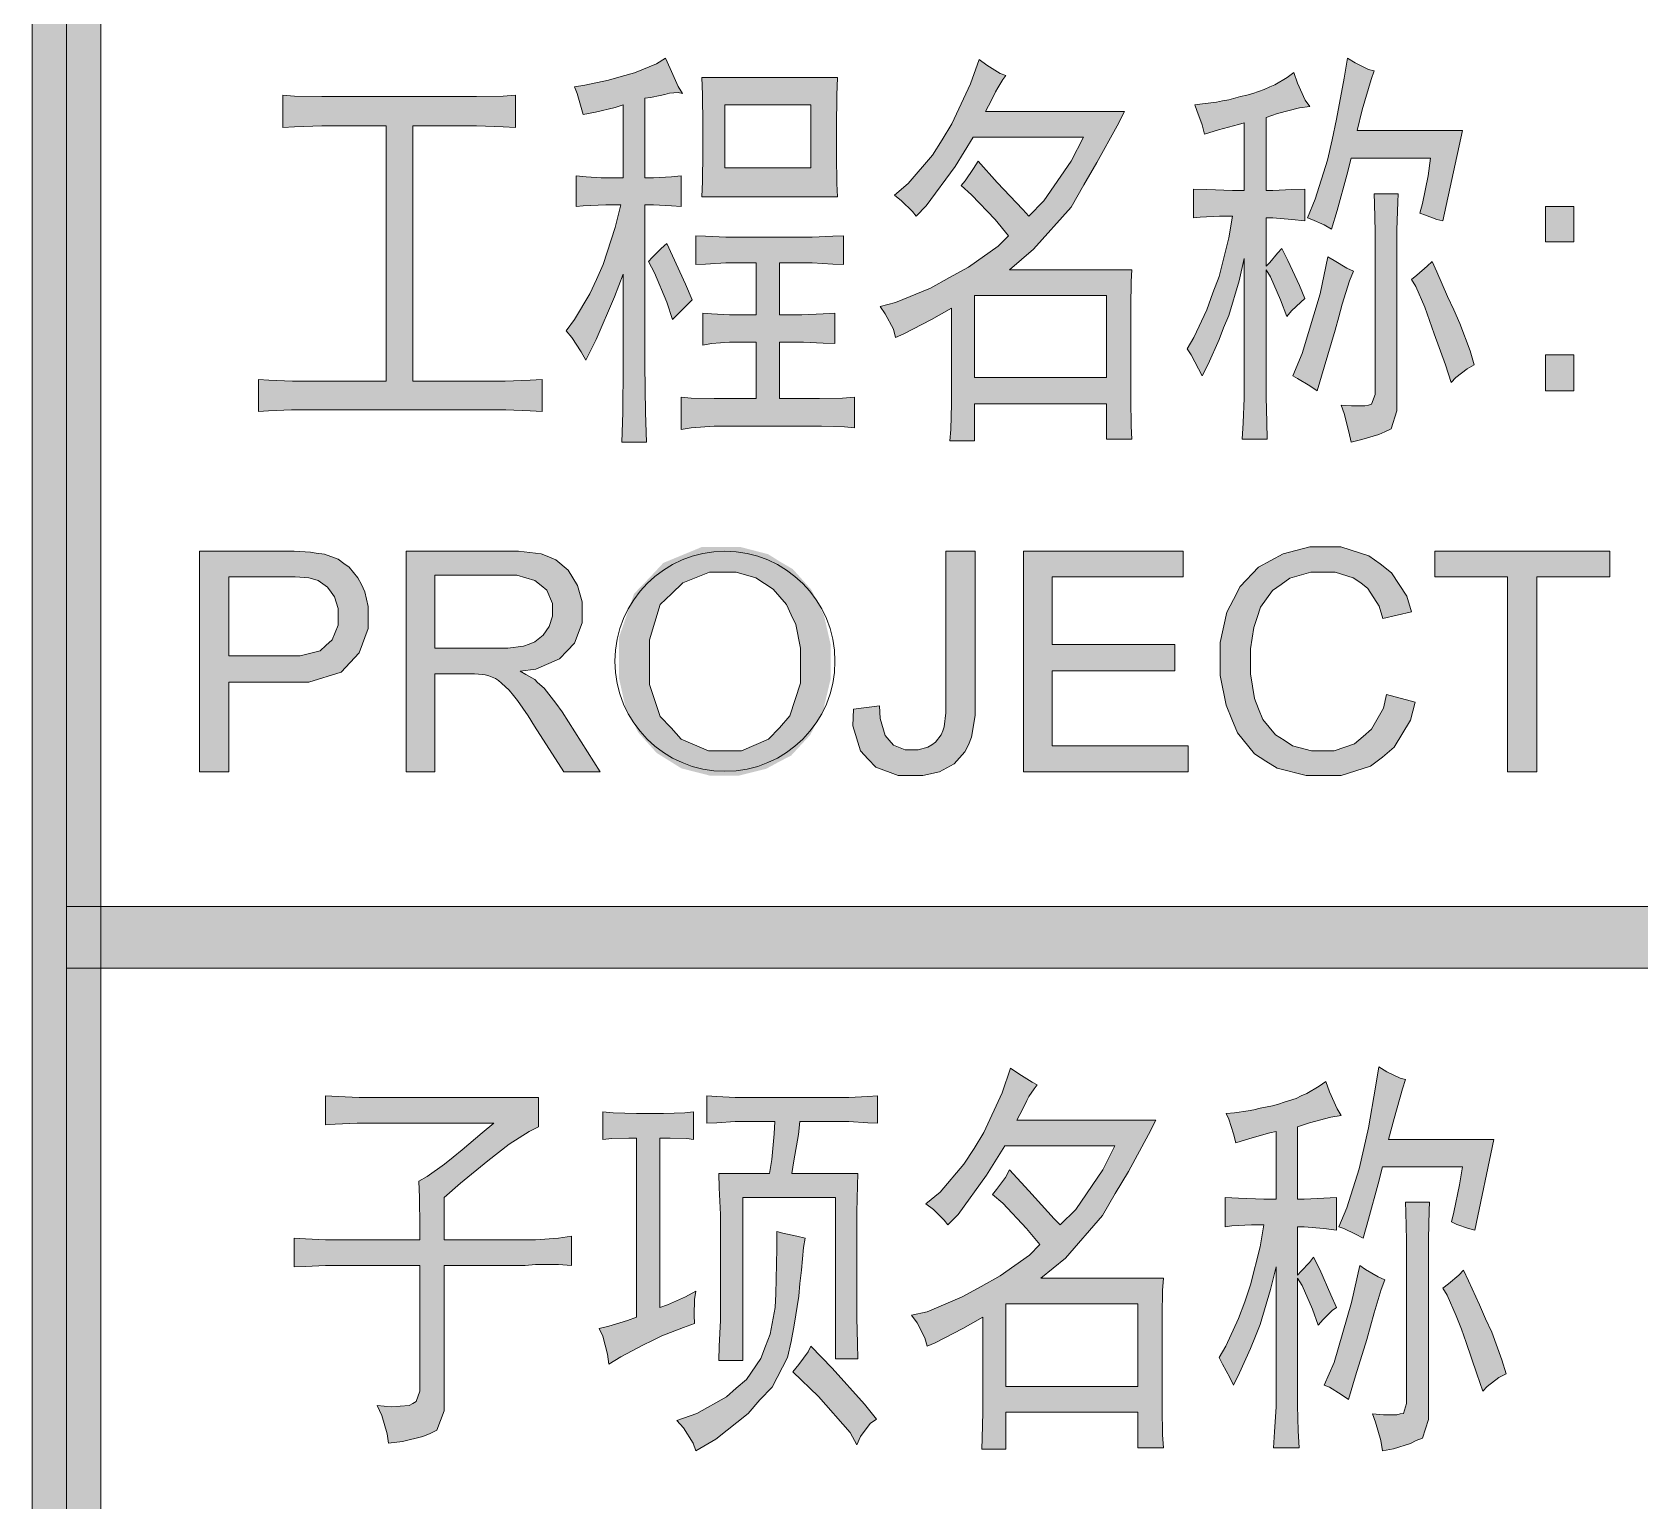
# Model space of a CAD drawing. Header units: millimetres. Extents: x 0 to 414, y 0 to 292.
# Drawn here: x 354.72 to 365.76, y 48.58 to 58.67 of the extents above; entities that cross this region are included whole.
import ezdxf

# ---------------------------------------------------------------- set-up
doc = ezdxf.new("R2010")
doc.units = ezdxf.units.MM

msp = doc.modelspace()

# ---------------------------------------------------------------- hatches: boundary and pattern name
h = msp.add_hatch(color=0)
h.dxf.hatch_style = 2
h.paths.add_polyline_path([(355.194306, 9.846028), (354.721583, 9.846028), (354.721583, 282.620861), (355.194306, 282.620861)])
h = msp.add_hatch(color=0)
h.dxf.hatch_style = 2
h.paths.add_polyline_path([(358.446917, 58.293), (358.517472, 58.303583), (358.67975, 58.338861), (358.767944, 58.363556), (358.859667, 58.38825), (359.011361, 58.45175), (359.071333, 58.490556), (359.103083, 58.42), (359.159528, 58.296528), (359.18775, 58.247139), (359.159528, 58.254194), (359.099556, 58.250667), (359.067806, 58.240083), (359.036056, 58.233028), (358.969028, 58.218917), (358.930222, 58.215389), (358.930222, 57.668583), (358.990194, 57.668583), (359.113667, 57.675639), (359.180694, 57.682694), (359.180694, 57.471028), (359.113667, 57.474556), (358.990194, 57.481611), (358.930222, 57.481611), (358.930222, 56.504417), (358.930222, 56.384472), (358.93375, 56.056389), (358.940806, 55.851778), (358.771472, 55.851778), (358.778528, 56.056389), (358.782056, 56.377417), (358.782056, 56.493833), (358.782056, 57.005361), (358.722083, 56.850139), (358.595083, 56.557333), (358.524528, 56.416222), (358.492778, 56.472667), (358.429278, 56.571444), (358.390472, 56.617306), (358.446917, 56.694917), (358.55275, 56.871306), (358.598611, 56.970083), (358.644472, 57.072389), (358.725611, 57.326389), (358.764417, 57.481611), (358.662111, 57.481611), (358.506889, 57.474556), (358.4575, 57.471028), (358.4575, 57.682694), (358.528056, 57.675639), (358.630361, 57.668583), (358.665639, 57.668583), (358.782056, 57.668583), (358.782056, 58.169528), (358.725611, 58.151889), (358.591556, 58.120139), (358.506889, 58.1025), (358.492778, 58.151889), (358.464556, 58.247139)])
h = msp.add_hatch(color=0)
h.paths.add_polyline_path([(361.41025, 58.370611), (361.389083, 58.342389), (361.353806, 58.285944), (361.339694, 58.257722), (361.325583, 58.2295), (361.290306, 58.162472), (361.269139, 58.123667), (362.225167, 58.123667), (362.175778, 58.024889), (362.034667, 57.774417), (361.946472, 57.619194), (361.858278, 57.4675), (361.60075, 57.178222), (361.434944, 57.037111), (362.274556, 57.037111), (362.271028, 56.955972), (362.2675, 56.783111), (362.2675, 56.694917), (362.2675, 56.239833), (362.2675, 56.144583), (362.271028, 55.961139), (362.274556, 55.872944), (362.101694, 55.872944), (362.101694, 56.116361), (361.195056, 56.116361), (361.195056, 55.862361), (361.025722, 55.862361), (361.032778, 55.939972), (361.036306, 56.116361), (361.036306, 56.218667), (361.036306, 56.772528), (360.898722, 56.694917), (360.708222, 56.596139), (360.651778, 56.571444), (360.637667, 56.627889), (360.581222, 56.733722), (360.545944, 56.783111), (360.651778, 56.811333), (360.891667, 56.910111), (361.022194, 56.984194), (361.152722, 57.05475), (361.357333, 57.199389), (361.427889, 57.269944), (361.336167, 57.382833), (361.173889, 57.552167), (361.103333, 57.615667), (361.131556, 57.647417), (361.188, 57.732083), (361.21975, 57.781472), (361.350278, 57.636833), (361.526667, 57.449861), (361.569, 57.404), (361.671306, 57.509833), (361.858278, 57.781472), (361.942944, 57.947278), (361.184472, 57.947278), (361.061, 57.746194), (360.863444, 57.474556), (360.792889, 57.404), (360.768194, 57.43575), (360.694111, 57.509833), (360.644722, 57.548639), (360.739972, 57.629778), (360.905778, 57.823806), (360.972806, 57.929639), (361.039833, 58.039), (361.166833, 58.314167), (361.226806, 58.479972), (361.279722, 58.441167), (361.371444, 58.384722)])
h.paths.add_polyline_path([(362.101694, 56.296278), (362.101694, 56.860722), (361.195056, 56.860722), (361.195056, 56.296278)])
h = msp.add_hatch(color=0)
h.dxf.hatch_style = 2
h.paths.add_polyline_path([(363.939667, 58.402361), (363.9185, 58.342389), (363.858528, 58.13425), (363.82325, 57.993139), (364.546444, 57.993139), (364.412389, 57.37225), (364.370056, 57.382833), (364.292444, 57.411056), (364.253639, 57.425167), (364.271278, 57.492194), (364.310083, 57.682694), (364.327722, 57.802639), (363.780917, 57.802639), (363.752694, 57.686222), (363.685667, 57.442806), (363.646861, 57.315806), (363.597472, 57.344028), (363.512806, 57.382833), (363.481056, 57.393417), (363.533972, 57.520417), (363.618639, 57.788528), (363.650389, 57.929639), (363.682139, 58.07075), (363.735056, 58.352972), (363.756222, 58.490556), (363.809139, 58.458806), (363.900861, 58.412944)])
h = msp.add_hatch(color=0)
h.paths.add_polyline_path([(360.253139, 58.3565), (360.249611, 58.236556), (360.246083, 58.014306), (360.246083, 57.915528), (360.246083, 57.820278), (360.249611, 57.629778), (360.253139, 57.538056), (359.321806, 57.538056), (359.325333, 57.643889), (359.328861, 57.841444), (359.328861, 57.936694), (359.328861, 58.031944), (359.325333, 58.240083), (359.321806, 58.3565)])
h.paths.add_polyline_path([(360.069694, 57.735611), (360.069694, 58.169528), (359.480556, 58.169528), (359.480556, 57.735611)])
h = msp.add_hatch(color=0)
h.dxf.hatch_style = 2
h.paths.add_polyline_path([(362.655556, 56.493833), (362.701417, 56.571444), (362.789611, 56.761944), (362.831944, 56.878361), (362.874278, 56.99125), (362.941306, 57.255833), (362.966, 57.404), (362.877806, 57.404), (362.74375, 57.396944), (362.697889, 57.393417), (362.697889, 57.590972), (362.789611, 57.587444), (362.966, 57.580389), (363.047139, 57.580389), (363.047139, 58.046056), (363.008333, 58.035472), (362.87075, 57.996667), (362.7755, 57.968444), (362.757861, 58.031944), (362.722583, 58.130722), (362.708472, 58.169528), (362.761389, 58.176583), (362.856639, 58.187167), (362.898972, 58.19775), (362.941306, 58.204806), (363.022444, 58.225972), (363.064778, 58.236556), (363.107111, 58.247139), (363.184722, 58.275361), (363.223528, 58.293), (363.258806, 58.307111), (363.343472, 58.3565), (363.389333, 58.391778), (363.414028, 58.317694), (363.466944, 58.201278), (363.498694, 58.158944), (363.428139, 58.148361), (363.276444, 58.109556), (363.198833, 58.081333), (363.198833, 57.580389), (363.244694, 57.580389), (363.375222, 57.587444), (363.463417, 57.590972), (363.463417, 57.37225), (363.375222, 57.382833), (363.244694, 57.393417), (363.198833, 57.393417), (363.198833, 57.061806), (363.223528, 57.0865), (363.276444, 57.15), (363.304667, 57.18175), (363.347, 57.100611), (363.428139, 56.92775), (363.463417, 56.839556), (363.435194, 56.814861), (363.371694, 56.754889), (363.339944, 56.716083), (363.297611, 56.828972), (363.227056, 56.987722), (363.198833, 57.037111), (363.198833, 56.218667), (363.198833, 56.162222), (363.202361, 55.989361), (363.205889, 55.872944), (363.033028, 55.872944), (363.040083, 55.985833), (363.047139, 56.155167), (363.047139, 56.218667), (363.047139, 57.114722), (363.011861, 56.9595), (362.941306, 56.723139), (362.906028, 56.638472), (362.874278, 56.557333), (362.800194, 56.388), (362.757861, 56.306861), (362.733167, 56.35625), (362.683778, 56.4515)])
h = msp.add_hatch(color=0)
h.dxf.hatch_style = 2
h.paths.add_polyline_path([(357.674333, 58.225972), (357.773111, 58.225972), (357.956556, 58.2295), (358.041222, 58.236556), (358.041222, 58.014306), (357.956556, 58.017833), (357.773111, 58.024889), (357.674333, 58.024889), (357.335667, 58.024889), (357.335667, 56.271583), (357.875417, 56.271583), (357.970667, 56.271583), (358.143528, 56.278639), (358.224667, 56.282167), (358.224667, 56.063444), (358.143528, 56.066972), (357.974194, 56.074028), (357.882472, 56.074028), (356.594833, 56.074028), (356.503111, 56.074028), (356.344361, 56.066972), (356.277333, 56.063444), (356.277333, 56.282167), (356.347889, 56.278639), (356.510167, 56.271583), (356.601889, 56.271583), (357.152222, 56.271583), (357.152222, 58.024889), (356.817083, 58.024889), (356.71125, 58.024889), (356.524278, 58.017833), (356.443139, 58.014306), (356.443139, 58.236556), (356.524278, 58.2295), (356.71125, 58.225972), (356.817083, 58.225972)])
h = msp.add_hatch(color=0)
h.dxf.hatch_style = 2
h.paths.add_polyline_path([(364.105472, 57.559222), (364.101944, 57.502778), (364.094889, 57.30875), (364.094889, 57.171167), (364.094889, 56.172806), (364.094889, 56.066972), (364.056083, 55.9435), (364.01375, 55.922333), (363.971417, 55.904694), (363.855, 55.869417), (363.780917, 55.851778), (363.766806, 55.922333), (363.735056, 56.049333), (363.713889, 56.105778), (363.784444, 56.10225), (363.876167, 56.10225), (363.900861, 56.105778), (363.922028, 56.112833), (363.946722, 56.179861), (363.946722, 56.239833), (363.946722, 57.171167), (363.946722, 57.298167), (363.943194, 57.492194), (363.939667, 57.559222)])
h = msp.add_hatch(color=0)
h.dxf.hatch_style = 2
h.paths.add_polyline_path([(365.311972, 57.227611), (365.117944, 57.227611), (365.117944, 57.471028), (365.311972, 57.471028)])
h = msp.add_hatch(color=0)
h.dxf.hatch_style = 2
h.paths.add_polyline_path([(359.081917, 57.217028), (359.120722, 57.132361), (359.208917, 56.938333), (359.254778, 56.828972), (359.230083, 56.804278), (359.163056, 56.73725), (359.120722, 56.694917), (359.081917, 56.814861), (358.99725, 57.015944), (358.954917, 57.093556), (358.979611, 57.121778), (359.043111, 57.18175)])
h = msp.add_hatch(color=0)
h.dxf.hatch_style = 2
h.paths.add_polyline_path([(360.01325, 57.259361), (360.080278, 57.259361), (360.221389, 57.266417), (360.295472, 57.269944), (360.295472, 57.072389), (360.221389, 57.075917), (360.080278, 57.082972), (360.01325, 57.082972), (359.8545, 57.082972), (359.8545, 56.726667), (359.946222, 56.726667), (360.009722, 56.726667), (360.154361, 56.733722), (360.2355, 56.73725), (360.2355, 56.529111), (360.154361, 56.532639), (360.020306, 56.539694), (359.970917, 56.539694), (359.8545, 56.539694), (359.8545, 56.151639), (360.055583, 56.151639), (360.129667, 56.151639), (360.288417, 56.155167), (360.369556, 56.162222), (360.369556, 55.950556), (360.302528, 55.957611), (360.143778, 55.961139), (360.055583, 55.961139), (359.498194, 55.961139), (359.406472, 55.961139), (359.247722, 55.950556), (359.180694, 55.939972), (359.180694, 56.162222), (359.247722, 56.155167), (359.406472, 56.151639), (359.498194, 56.151639), (359.69575, 56.151639), (359.69575, 56.539694), (359.579333, 56.539694), (359.512306, 56.539694), (359.388833, 56.529111), (359.328861, 56.518528), (359.328861, 56.73725), (359.388833, 56.733722), (359.512306, 56.726667), (359.579333, 56.726667), (359.69575, 56.726667), (359.69575, 57.082972), (359.561694, 57.082972), (359.487611, 57.082972), (359.3465, 57.075917), (359.279472, 57.072389), (359.279472, 57.269944), (359.3465, 57.266417), (359.487611, 57.259361), (359.561694, 57.259361)])
h = msp.add_hatch(color=0)
h.dxf.hatch_style = 2
h.paths.add_polyline_path([(363.798556, 57.026528), (363.770333, 56.9595), (363.720944, 56.80075), (363.69625, 56.712556), (363.671556, 56.620833), (363.597472, 56.366833), (363.548083, 56.204556), (363.498694, 56.239833), (363.414028, 56.289222), (363.382278, 56.306861), (363.445778, 56.462083), (363.56925, 56.871306), (363.622167, 57.125306), (363.6645, 57.100611), (363.752694, 57.047694)])
h = msp.add_hatch(color=0)
h.dxf.hatch_style = 2
h.paths.add_polyline_path([(364.338306, 57.093556), (364.370056, 57.023), (364.444139, 56.853667), (364.486472, 56.761944), (364.528806, 56.666694), (364.599361, 56.479722), (364.627583, 56.384472), (364.578194, 56.35625), (364.500583, 56.296278), (364.468833, 56.261), (364.430028, 56.384472), (364.352417, 56.596139), (364.320667, 56.687861), (364.288917, 56.779583), (364.225417, 56.920694), (364.197194, 56.970083), (364.232472, 56.998306), (364.303028, 57.061806)])
h = msp.add_hatch(color=0)
h.dxf.hatch_style = 2
h.paths.add_polyline_path([(365.311972, 56.204556), (365.117944, 56.204556), (365.117944, 56.4515), (365.311972, 56.4515)])
h = msp.add_hatch(color=0)
h.paths.add_polyline_path([(358.753833, 54.32425), (358.753833, 54.51475), (358.856139, 54.811083), (358.958444, 54.916917), (359.057222, 55.02275), (359.321806, 55.132111), (359.480556, 55.132111), (359.586389, 55.132111), (359.776889, 55.082722), (359.861556, 55.029806), (359.946222, 54.980417), (360.073222, 54.839306), (360.119083, 54.751111), (360.161417, 54.659389), (360.207278, 54.458306), (360.207278, 54.341889), (360.207278, 54.229), (360.157889, 54.020861), (360.112028, 53.929139), (360.066167, 53.840944), (359.935639, 53.699833), (359.847444, 53.653972), (359.762778, 53.608111), (359.579333, 53.56225), (359.480556, 53.56225), (359.374722, 53.56225), (359.180694, 53.611639), (359.096028, 53.664556), (359.011361, 53.717472), (358.884361, 53.858583), (358.842028, 53.946778), (358.796167, 54.034972), (358.753833, 54.225472)])
h.paths.add_polyline_path([(358.961972, 54.32425), (358.961972, 54.186667), (359.036056, 53.967944), (359.110139, 53.890333), (359.180694, 53.812722), (359.367667, 53.731583), (359.480556, 53.731583), (359.593444, 53.731583), (359.780417, 53.812722), (359.8545, 53.890333), (359.925056, 53.971472), (359.999139, 54.19725), (359.999139, 54.345417), (359.999139, 54.437139), (359.967389, 54.599417), (359.935639, 54.666444), (359.903889, 54.737), (359.812167, 54.842833), (359.752194, 54.881639), (359.692222, 54.920444), (359.558167, 54.95925), (359.480556, 54.95925), (359.374722, 54.95925), (359.191278, 54.885167), (359.113667, 54.811083), (359.036056, 54.737), (358.961972, 54.493583)])
h = msp.add_hatch(color=0)
h.dxf.hatch_style = 2
h.paths.add_polyline_path([(364.024333, 54.119639), (364.221889, 54.066722), (364.190139, 53.94325), (364.07725, 53.756278), (363.996111, 53.68925), (363.914972, 53.62575), (363.713889, 53.56225), (363.593944, 53.56225), (363.474, 53.56225), (363.272917, 53.611639), (363.195306, 53.661028), (363.117694, 53.710417), (363.001278, 53.855056), (362.962472, 53.950306), (362.923667, 54.045556), (362.881333, 54.250167), (362.881333, 54.356), (362.881333, 54.475944), (362.927194, 54.684083), (362.973056, 54.772278), (363.018917, 54.860472), (363.145917, 54.994528), (363.230583, 55.040389), (363.31525, 55.08625), (363.498694, 55.132111), (363.597472, 55.132111), (363.710361, 55.132111), (363.904389, 55.072139), (363.982, 55.015694), (364.059611, 54.955722), (364.165444, 54.793444), (364.197194, 54.687611), (363.999639, 54.64175), (363.974944, 54.726417), (363.897333, 54.846361), (363.847944, 54.885167), (363.795028, 54.920444), (363.671556, 54.95925), (363.593944, 54.95925), (363.50575, 54.95925), (363.361111, 54.916917), (363.301139, 54.874583), (363.241167, 54.83225), (363.160028, 54.719361), (363.135333, 54.648806), (363.114167, 54.57825), (363.089472, 54.433611), (363.089472, 54.359528), (363.089472, 54.26075), (363.117694, 54.091417), (363.145917, 54.020861), (363.174139, 53.946778), (363.262333, 53.840944), (363.322306, 53.805667), (363.37875, 53.766861), (363.509278, 53.731583), (363.579833, 53.731583), (363.6645, 53.731583), (363.805611, 53.780972), (363.865583, 53.830361), (363.922028, 53.87975), (364.003167, 54.024389)])
h = msp.add_hatch(color=0)
h.paths.add_polyline_path([(355.871639, 53.586944), (355.871639, 55.103889), (356.443139, 55.103889), (356.52075, 55.103889), (356.633639, 55.096833), (356.672444, 55.089778), (356.728889, 55.082722), (356.824139, 55.047444), (356.862944, 55.019222), (356.898222, 54.994528), (356.958194, 54.920444), (356.982889, 54.874583), (357.007583, 54.825194), (357.02875, 54.722889), (357.02875, 54.666444), (357.02875, 54.571194), (356.968778, 54.405389), (356.905278, 54.338361), (356.845306, 54.271333), (356.623056, 54.204306), (356.460778, 54.204306), (356.072722, 54.204306), (356.072722, 53.586944)])
h.paths.add_polyline_path([(356.072722, 54.384222), (356.464306, 54.384222), (356.563083, 54.384222), (356.700667, 54.4195), (356.739472, 54.454778), (356.781806, 54.493583), (356.824139, 54.595889), (356.824139, 54.659389), (356.824139, 54.708778), (356.799444, 54.789917), (356.77475, 54.821667), (356.750056, 54.856944), (356.686556, 54.902806), (356.64775, 54.913389), (356.623056, 54.920444), (356.527806, 54.9275), (356.460778, 54.9275), (356.072722, 54.9275)])
h = msp.add_hatch(color=0)
h.paths.add_polyline_path([(357.289806, 53.586944), (357.289806, 55.103889), (357.960083, 55.103889), (358.062389, 55.103889), (358.217611, 55.08625), (358.270528, 55.065083), (358.319917, 55.043917), (358.404583, 54.973361), (358.436333, 54.920444), (358.468083, 54.867528), (358.499833, 54.754639), (358.499833, 54.691139), (358.499833, 54.61), (358.446917, 54.472417), (358.397528, 54.4195), (358.344611, 54.363056), (358.182333, 54.2925), (358.072972, 54.278389), (358.111778, 54.257222), (358.175278, 54.221944), (358.192917, 54.200778), (358.238778, 54.161972), (358.319917, 54.059667), (358.36225, 53.999694), (358.623306, 53.586944), (358.372833, 53.586944), (358.17175, 53.900917), (358.129417, 53.971472), (358.055333, 54.077306), (358.027111, 54.112583), (357.998889, 54.147861), (357.945972, 54.19725), (357.924806, 54.214889), (357.903639, 54.229), (357.857778, 54.246639), (357.833083, 54.253694), (357.815444, 54.257222), (357.759, 54.26075), (357.720194, 54.26075), (357.487361, 54.26075), (357.487361, 53.586944)])
h.paths.add_polyline_path([(357.487361, 54.437139), (357.921278, 54.437139), (357.988306, 54.437139), (358.097667, 54.45125), (358.136472, 54.465361), (358.175278, 54.479472), (358.231722, 54.525333), (358.252889, 54.557083), (358.274056, 54.585306), (358.295222, 54.655861), (358.295222, 54.691139), (358.295222, 54.744056), (358.256417, 54.835778), (358.217611, 54.867528), (358.175278, 54.902806), (358.051806, 54.938083), (357.970667, 54.938083), (357.487361, 54.938083)])
h = msp.add_hatch(color=0)
h.dxf.hatch_style = 2
h.paths.add_polyline_path([(360.3625, 54.017333), (360.542417, 54.042028), (360.545944, 53.953833), (360.581222, 53.837417), (360.609444, 53.805667), (360.637667, 53.770389), (360.718806, 53.738639), (360.768194, 53.738639), (360.807, 53.738639), (360.874028, 53.756278), (360.90225, 53.773917), (360.926944, 53.791556), (360.96575, 53.840944), (360.976333, 53.869167), (360.986917, 53.897389), (360.9975, 53.992639), (360.9975, 54.059667), (360.9975, 55.103889), (361.198583, 55.103889), (361.198583, 54.07025), (361.198583, 53.975), (361.173889, 53.826833), (361.152722, 53.773917), (361.128028, 53.724528), (361.053944, 53.643389), (361.004556, 53.615167), (360.955167, 53.586944), (360.83875, 53.56225), (360.771722, 53.56225), (360.669417, 53.56225), (360.517722, 53.618694), (360.464806, 53.675139), (360.411889, 53.731583), (360.358972, 53.904444)])
h = msp.add_hatch(color=0)
h.dxf.hatch_style = 2
h.paths.add_polyline_path([(361.530194, 53.586944), (361.530194, 55.103889), (362.627333, 55.103889), (362.627333, 54.9275), (361.72775, 54.9275), (361.72775, 54.461833), (362.570889, 54.461833), (362.570889, 54.281917), (361.72775, 54.281917), (361.72775, 53.766861), (362.662611, 53.766861), (362.662611, 53.586944)])
h = msp.add_hatch(color=0)
h.dxf.hatch_style = 2
h.paths.add_polyline_path([(364.856889, 53.586944), (364.856889, 54.9275), (364.355944, 54.9275), (364.355944, 55.103889), (365.558917, 55.103889), (365.558917, 54.9275), (365.057972, 54.9275), (365.057972, 53.586944)])
h = msp.add_hatch(color=0)
h.dxf.hatch_style = 2
h.paths.add_polyline_path([(354.957944, 52.239333), (354.957944, 52.662667), (404.237472, 52.662667), (404.237472, 52.239333)])
h = msp.add_hatch(color=0)
h.paths.add_polyline_path([(361.625444, 51.438528), (361.604278, 51.410306), (361.569, 51.357389), (361.554889, 51.329167), (361.540778, 51.300944), (361.5055, 51.233917), (361.484333, 51.195111), (362.440361, 51.195111), (362.390972, 51.096333), (362.253389, 50.842333), (362.161667, 50.690639), (362.073472, 50.538944), (361.819472, 50.246139), (361.650139, 50.108556), (362.493278, 50.108556), (362.486222, 50.023889), (362.482694, 49.854556), (362.482694, 49.762833), (362.482694, 49.311278), (362.482694, 49.216028), (362.486222, 49.032583), (362.493278, 48.944389), (362.316889, 48.944389), (362.316889, 49.187806), (361.41025, 49.187806), (361.41025, 48.933806), (361.244444, 48.933806), (361.247972, 49.011417), (361.2515, 49.187806), (361.2515, 49.286583), (361.2515, 49.840444), (361.113917, 49.762833), (360.923417, 49.664056), (360.8705, 49.642889), (360.852861, 49.699333), (360.799944, 49.801639), (360.761139, 49.854556), (360.8705, 49.87925), (361.110389, 49.981556), (361.240917, 50.052111), (361.371444, 50.126194), (361.572528, 50.267306), (361.643083, 50.341389), (361.551361, 50.45075), (361.389083, 50.623611), (361.318528, 50.683583), (361.34675, 50.718861), (361.406722, 50.8), (361.434944, 50.852917), (361.569, 50.708278), (361.741861, 50.517778), (361.784194, 50.475444), (361.890028, 50.581278), (362.077, 50.852917), (362.158139, 51.018722), (361.403194, 51.018722), (361.276194, 50.817639), (361.082167, 50.546), (361.011611, 50.475444), (360.986917, 50.507194), (360.912833, 50.581278), (360.859917, 50.620083), (360.958694, 50.701222), (361.120972, 50.891722), (361.191528, 51.001083), (361.258556, 51.110444), (361.385556, 51.382083), (361.442, 51.551417), (361.498444, 51.512611), (361.590167, 51.456167)])
h.paths.add_polyline_path([(362.316889, 49.364194), (362.316889, 49.932167), (361.41025, 49.932167), (361.41025, 49.364194)])
h = msp.add_hatch(color=0)
h.dxf.hatch_style = 2
h.paths.add_polyline_path([(364.154861, 51.473806), (364.133694, 51.410306), (364.07725, 51.205694), (364.038444, 51.061056), (364.761639, 51.061056), (364.631111, 50.440167), (364.588778, 50.45075), (364.507639, 50.478972), (364.472361, 50.496611), (364.486472, 50.563639), (364.525278, 50.750611), (364.546444, 50.874083), (363.996111, 50.874083), (363.967889, 50.757667), (363.900861, 50.51425), (363.865583, 50.383722), (363.812667, 50.411944), (363.731528, 50.45075), (363.69625, 50.461333), (363.752694, 50.591861), (363.837361, 50.859972), (363.869111, 51.001083), (363.900861, 51.142194), (363.95025, 51.420889), (363.971417, 51.562), (364.027861, 51.526722), (364.119583, 51.484389)])
h = msp.add_hatch(color=0)
h.dxf.hatch_style = 2
h.paths.add_polyline_path([(357.09225, 49.233667), (357.1875, 49.226611), (357.310972, 49.233667), (357.335667, 49.247778), (357.360361, 49.261889), (357.385056, 49.332444), (357.385056, 49.388889), (357.385056, 50.19675), (356.792389, 50.19675), (356.735944, 50.19675), (356.598361, 50.189694), (356.52075, 50.186167), (356.52075, 50.383722), (356.598361, 50.380194), (356.735944, 50.373139), (356.792389, 50.373139), (357.385056, 50.373139), (357.385056, 50.461333), (357.381528, 50.662417), (357.378, 50.775306), (357.434444, 50.807056), (357.554389, 50.891722), (357.614361, 50.941111), (357.674333, 50.9905), (357.811917, 51.106917), (357.893056, 51.173944), (357.042861, 51.173944), (356.954667, 51.173944), (356.802972, 51.166889), (356.735944, 51.163361), (356.735944, 51.360917), (356.824139, 51.357389), (356.968778, 51.350333), (357.02875, 51.350333), (358.199972, 51.350333), (358.199972, 51.14925), (358.136472, 51.1175), (357.998889, 51.029306), (357.924806, 50.972861), (357.850722, 50.916417), (357.66375, 50.761194), (357.550861, 50.662417), (357.550861, 50.373139), (358.10825, 50.373139), (358.178806, 50.373139), (358.337556, 50.383722), (358.42575, 50.397833), (358.42575, 50.19675), (358.337556, 50.203806), (358.178806, 50.203806), (358.10825, 50.19675), (357.550861, 50.19675), (357.550861, 49.311278), (357.550861, 49.198389), (357.501472, 49.064333), (357.455611, 49.043167), (357.406222, 49.022), (357.265111, 48.986722), (357.169861, 48.976139), (357.159278, 49.039639), (357.124, 49.166639)])
h = msp.add_hatch(color=0)
h.dxf.hatch_style = 2
h.paths.add_polyline_path([(360.263722, 51.350333), (360.33075, 51.350333), (360.461278, 51.357389), (360.528306, 51.360917), (360.528306, 51.173944), (360.461278, 51.177472), (360.33075, 51.184528), (360.263722, 51.184528), (359.995611, 51.184528), (359.985028, 51.096333), (359.953278, 50.916417), (359.939167, 50.828222), (360.39425, 50.828222), (360.390722, 50.747083), (360.387194, 50.563639), (360.387194, 50.461333), (360.387194, 49.907472), (360.387194, 49.836917), (360.390722, 49.660528), (360.39425, 49.554694), (360.239028, 49.554694), (360.239028, 50.662417), (359.604028, 50.662417), (359.604028, 49.544111), (359.438222, 49.544111), (359.44175, 49.642889), (359.448806, 49.819278), (359.448806, 49.896889), (359.448806, 50.461333), (359.448806, 50.546), (359.44175, 50.729444), (359.438222, 50.828222), (359.787472, 50.828222), (359.801583, 50.923472), (359.819222, 51.099861), (359.82275, 51.184528), (359.614611, 51.184528), (359.551111, 51.184528), (359.424111, 51.177472), (359.357083, 51.173944), (359.357083, 51.360917), (359.424111, 51.357389), (359.551111, 51.350333), (359.614611, 51.350333)])
h = msp.add_hatch(color=0)
h.dxf.hatch_style = 2
h.paths.add_polyline_path([(362.874278, 49.565278), (362.920139, 49.642889), (363.008333, 49.833389), (363.050667, 49.946278), (363.089472, 50.062694), (363.1565, 50.32375), (363.181194, 50.475444), (363.096528, 50.475444), (362.962472, 50.468389), (362.916611, 50.461333), (362.916611, 50.662417), (363.008333, 50.658889), (363.181194, 50.651833), (363.265861, 50.651833), (363.265861, 51.1175), (363.223528, 51.106917), (363.085944, 51.068111), (362.990694, 51.039889), (362.973056, 51.099861), (362.941306, 51.202167), (362.923667, 51.240972), (362.980111, 51.2445), (363.075361, 51.258611), (363.114167, 51.265667), (363.1565, 51.27625), (363.241167, 51.293889), (363.2835, 51.304472), (363.322306, 51.318583), (363.403444, 51.343278), (363.438722, 51.360917), (363.477528, 51.378556), (363.562194, 51.427944), (363.608056, 51.459694), (363.63275, 51.389139), (363.685667, 51.272722), (363.713889, 51.226861), (363.643333, 51.216278), (363.495167, 51.177472), (363.414028, 51.14925), (363.414028, 50.651833), (363.459889, 50.651833), (363.593944, 50.658889), (363.682139, 50.662417), (363.682139, 50.440167), (363.593944, 50.45075), (363.459889, 50.461333), (363.414028, 50.461333), (363.414028, 50.129722), (363.438722, 50.157944), (363.495167, 50.217917), (363.523389, 50.253194), (363.565722, 50.168528), (363.643333, 49.995667), (363.682139, 49.907472), (363.650389, 49.886306), (363.590417, 49.826333), (363.555139, 49.787528), (363.516333, 49.896889), (363.445778, 50.059167), (363.414028, 50.108556), (363.414028, 49.286583), (363.414028, 49.233667), (363.417556, 49.060806), (363.424611, 48.944389), (363.248222, 48.944389), (363.255278, 49.05375), (363.265861, 49.226611), (363.265861, 49.286583), (363.265861, 50.186167), (363.227056, 50.030944), (363.1565, 49.791056), (363.12475, 49.709917), (363.089472, 49.62525), (363.015389, 49.459444), (362.973056, 49.374778), (362.948361, 49.427694), (362.898972, 49.519417)])
h = msp.add_hatch(color=0)
h.dxf.hatch_style = 2
h.paths.add_polyline_path([(359.272417, 49.798111), (359.194806, 49.769889), (359.046639, 49.713444), (358.983139, 49.681694), (358.916111, 49.649944), (358.764417, 49.568806), (358.683278, 49.519417), (358.672694, 49.586444), (358.640944, 49.709917), (358.61625, 49.762833), (358.683278, 49.780472), (358.810278, 49.819278), (358.873778, 49.840444), (358.873778, 51.071639), (358.820861, 51.071639), (358.704444, 51.068111), (358.640944, 51.061056), (358.640944, 51.251556), (358.7115, 51.2445), (358.873778, 51.240972), (358.9655, 51.240972), (359.057222, 51.240972), (359.205389, 51.2445), (359.265361, 51.251556), (359.265361, 51.061056), (359.2195, 51.068111), (359.103083, 51.071639), (359.032528, 51.071639), (359.032528, 49.907472), (359.085444, 49.925111), (359.208917, 49.981556), (359.279472, 50.020361), (359.272417, 49.963917), (359.268889, 49.854556)])
h = msp.add_hatch(color=0)
h.dxf.hatch_style = 2
h.paths.add_polyline_path([(364.320667, 50.630667), (364.317139, 50.574222), (364.313611, 50.380194), (364.313611, 50.242611), (364.313611, 49.24425), (364.313611, 49.138417), (364.271278, 49.011417), (364.228944, 48.993778), (364.190139, 48.972611), (364.073722, 48.937333), (363.996111, 48.923222), (363.985528, 48.993778), (363.95025, 49.120778), (363.929083, 49.177222), (364.003167, 49.170167), (364.094889, 49.170167), (364.119583, 49.177222), (364.14075, 49.18075), (364.161917, 49.247778), (364.161917, 49.311278), (364.161917, 50.242611), (364.161917, 50.369611), (364.158389, 50.563639), (364.154861, 50.630667)])
h = msp.add_hatch(color=0)
h.dxf.hatch_style = 2
h.paths.add_polyline_path([(360.030889, 50.383722), (360.020306, 50.320222), (360.006194, 50.165), (359.995611, 50.073278), (359.988556, 49.985083), (359.956806, 49.787528), (359.935639, 49.674639), (359.910944, 49.565278), (359.805111, 49.360667), (359.720444, 49.272472), (359.639306, 49.18075), (359.417056, 49.004361), (359.279472, 48.923222), (359.261833, 48.976139), (359.194806, 49.081972), (359.148944, 49.131361), (359.286528, 49.18075), (359.491139, 49.293639), (359.558167, 49.353611), (359.628722, 49.413583), (359.7275, 49.558222), (359.75925, 49.642889), (359.791, 49.724028), (359.826278, 49.907472), (359.829806, 50.002722), (359.833333, 50.1015), (359.836861, 50.313167), (359.836861, 50.429583), (359.879194, 50.419), (359.974444, 50.397833)])
h = msp.add_hatch(color=0)
h.dxf.hatch_style = 2
h.paths.add_polyline_path([(364.01375, 50.097972), (363.989056, 50.030944), (363.939667, 49.872194), (363.914972, 49.780472), (363.890278, 49.68875), (363.812667, 49.438278), (363.763278, 49.276), (363.713889, 49.311278), (363.63275, 49.360667), (363.597472, 49.374778), (363.6645, 49.53), (363.784444, 49.94275), (363.840889, 50.19675), (363.879694, 50.168528), (363.967889, 50.119139)])
h = msp.add_hatch(color=0)
h.dxf.hatch_style = 2
h.paths.add_polyline_path([(364.5535, 50.165), (364.588778, 50.090917), (364.662861, 49.925111), (364.705194, 49.829861), (364.747528, 49.738139), (364.818083, 49.547639), (364.846306, 49.452389), (364.796917, 49.427694), (364.715778, 49.364194), (364.687556, 49.332444), (364.645222, 49.452389), (364.571139, 49.667583), (364.539389, 49.759306), (364.504111, 49.851028), (364.440611, 49.992139), (364.412389, 50.041528), (364.451194, 50.06975), (364.52175, 50.129722)])
h = msp.add_hatch(color=0)
h.dxf.hatch_style = 2
h.paths.add_polyline_path([(360.069694, 49.642889), (360.217861, 49.491194), (360.440111, 49.24425), (360.52125, 49.141944), (360.478917, 49.110194), (360.411889, 49.022), (360.387194, 48.965556), (360.341333, 49.050222), (360.122611, 49.297167), (359.946222, 49.4665), (359.988556, 49.515889), (360.052056, 49.604083)])

# ---------------------------------------------------------------- linework, layer by layer
at = {"color": 0, "lineweight": 0}
for points in [[(355.194306, 9.846028), (354.721583, 9.846028), (354.721583, 282.620861), (355.194306, 282.620861)], [(358.446917, 58.293), (358.517472, 58.303583), (358.67975, 58.338861), (358.767944, 58.363556), (358.859667, 58.38825), (359.011361, 58.45175), (359.071333, 58.490556), (359.103083, 58.42), (359.159528, 58.296528), (359.18775, 58.247139), (359.159528, 58.254194), (359.099556, 58.250667), (359.067806, 58.240083), (359.036056, 58.233028), (358.969028, 58.218917), (358.930222, 58.215389), (358.930222, 57.668583), (358.990194, 57.668583), (359.113667, 57.675639), (359.180694, 57.682694), (359.180694, 57.471028), (359.113667, 57.474556), (358.990194, 57.481611), (358.930222, 57.481611), (358.930222, 56.504417), (358.930222, 56.384472), (358.93375, 56.056389), (358.940806, 55.851778), (358.771472, 55.851778), (358.778528, 56.056389), (358.782056, 56.377417), (358.782056, 56.493833), (358.782056, 57.005361), (358.722083, 56.850139), (358.595083, 56.557333), (358.524528, 56.416222), (358.492778, 56.472667), (358.429278, 56.571444), (358.390472, 56.617306), (358.446917, 56.694917), (358.55275, 56.871306), (358.598611, 56.970083), (358.644472, 57.072389), (358.725611, 57.326389), (358.764417, 57.481611), (358.662111, 57.481611), (358.506889, 57.474556), (358.4575, 57.471028), (358.4575, 57.682694), (358.528056, 57.675639), (358.630361, 57.668583), (358.665639, 57.668583), (358.782056, 57.668583), (358.782056, 58.169528), (358.725611, 58.151889), (358.591556, 58.120139), (358.506889, 58.1025), (358.492778, 58.151889), (358.464556, 58.247139)], [(361.41025, 58.370611), (361.389083, 58.342389), (361.353806, 58.285944), (361.339694, 58.257722), (361.325583, 58.2295), (361.290306, 58.162472), (361.269139, 58.123667), (362.225167, 58.123667), (362.175778, 58.024889), (362.034667, 57.774417), (361.946472, 57.619194), (361.858278, 57.4675), (361.60075, 57.178222), (361.434944, 57.037111), (362.274556, 57.037111), (362.271028, 56.955972), (362.2675, 56.783111), (362.2675, 56.694917), (362.2675, 56.239833), (362.2675, 56.144583), (362.271028, 55.961139), (362.274556, 55.872944), (362.101694, 55.872944), (362.101694, 56.116361), (361.195056, 56.116361), (361.195056, 55.862361), (361.025722, 55.862361), (361.032778, 55.939972), (361.036306, 56.116361), (361.036306, 56.218667), (361.036306, 56.772528), (360.898722, 56.694917), (360.708222, 56.596139), (360.651778, 56.571444), (360.637667, 56.627889), (360.581222, 56.733722), (360.545944, 56.783111), (360.651778, 56.811333), (360.891667, 56.910111), (361.022194, 56.984194), (361.152722, 57.05475), (361.357333, 57.199389), (361.427889, 57.269944), (361.336167, 57.382833), (361.173889, 57.552167), (361.103333, 57.615667), (361.131556, 57.647417), (361.188, 57.732083), (361.21975, 57.781472), (361.350278, 57.636833), (361.526667, 57.449861), (361.569, 57.404), (361.671306, 57.509833), (361.858278, 57.781472), (361.942944, 57.947278), (361.184472, 57.947278), (361.061, 57.746194), (360.863444, 57.474556), (360.792889, 57.404), (360.768194, 57.43575), (360.694111, 57.509833), (360.644722, 57.548639), (360.739972, 57.629778), (360.905778, 57.823806), (360.972806, 57.929639), (361.039833, 58.039), (361.166833, 58.314167), (361.226806, 58.479972), (361.279722, 58.441167), (361.371444, 58.384722)], [(363.939667, 58.402361), (363.9185, 58.342389), (363.858528, 58.13425), (363.82325, 57.993139), (364.546444, 57.993139), (364.412389, 57.37225), (364.370056, 57.382833), (364.292444, 57.411056), (364.253639, 57.425167), (364.271278, 57.492194), (364.310083, 57.682694), (364.327722, 57.802639), (363.780917, 57.802639), (363.752694, 57.686222), (363.685667, 57.442806), (363.646861, 57.315806), (363.597472, 57.344028), (363.512806, 57.382833), (363.481056, 57.393417), (363.533972, 57.520417), (363.618639, 57.788528), (363.650389, 57.929639), (363.682139, 58.07075), (363.735056, 58.352972), (363.756222, 58.490556), (363.809139, 58.458806), (363.900861, 58.412944)], [(360.253139, 58.3565), (360.249611, 58.236556), (360.246083, 58.014306), (360.246083, 57.915528), (360.246083, 57.820278), (360.249611, 57.629778), (360.253139, 57.538056), (359.321806, 57.538056), (359.325333, 57.643889), (359.328861, 57.841444), (359.328861, 57.936694), (359.328861, 58.031944), (359.325333, 58.240083), (359.321806, 58.3565)], [(362.655556, 56.493833), (362.701417, 56.571444), (362.789611, 56.761944), (362.831944, 56.878361), (362.874278, 56.99125), (362.941306, 57.255833), (362.966, 57.404), (362.877806, 57.404), (362.74375, 57.396944), (362.697889, 57.393417), (362.697889, 57.590972), (362.789611, 57.587444), (362.966, 57.580389), (363.047139, 57.580389), (363.047139, 58.046056), (363.008333, 58.035472), (362.87075, 57.996667), (362.7755, 57.968444), (362.757861, 58.031944), (362.722583, 58.130722), (362.708472, 58.169528), (362.761389, 58.176583), (362.856639, 58.187167), (362.898972, 58.19775), (362.941306, 58.204806), (363.022444, 58.225972), (363.064778, 58.236556), (363.107111, 58.247139), (363.184722, 58.275361), (363.223528, 58.293), (363.258806, 58.307111), (363.343472, 58.3565), (363.389333, 58.391778), (363.414028, 58.317694), (363.466944, 58.201278), (363.498694, 58.158944), (363.428139, 58.148361), (363.276444, 58.109556), (363.198833, 58.081333), (363.198833, 57.580389), (363.244694, 57.580389), (363.375222, 57.587444), (363.463417, 57.590972), (363.463417, 57.37225), (363.375222, 57.382833), (363.244694, 57.393417), (363.198833, 57.393417), (363.198833, 57.061806), (363.223528, 57.0865), (363.276444, 57.15), (363.304667, 57.18175), (363.347, 57.100611), (363.428139, 56.92775), (363.463417, 56.839556), (363.435194, 56.814861), (363.371694, 56.754889), (363.339944, 56.716083), (363.297611, 56.828972), (363.227056, 56.987722), (363.198833, 57.037111), (363.198833, 56.218667), (363.198833, 56.162222), (363.202361, 55.989361), (363.205889, 55.872944), (363.033028, 55.872944), (363.040083, 55.985833), (363.047139, 56.155167), (363.047139, 56.218667), (363.047139, 57.114722), (363.011861, 56.9595), (362.941306, 56.723139), (362.906028, 56.638472), (362.874278, 56.557333), (362.800194, 56.388), (362.757861, 56.306861), (362.733167, 56.35625), (362.683778, 56.4515)], [(357.674333, 58.225972), (357.773111, 58.225972), (357.956556, 58.2295), (358.041222, 58.236556), (358.041222, 58.014306), (357.956556, 58.017833), (357.773111, 58.024889), (357.674333, 58.024889), (357.335667, 58.024889), (357.335667, 56.271583), (357.875417, 56.271583), (357.970667, 56.271583), (358.143528, 56.278639), (358.224667, 56.282167), (358.224667, 56.063444), (358.143528, 56.066972), (357.974194, 56.074028), (357.882472, 56.074028), (356.594833, 56.074028), (356.503111, 56.074028), (356.344361, 56.066972), (356.277333, 56.063444), (356.277333, 56.282167), (356.347889, 56.278639), (356.510167, 56.271583), (356.601889, 56.271583), (357.152222, 56.271583), (357.152222, 58.024889), (356.817083, 58.024889), (356.71125, 58.024889), (356.524278, 58.017833), (356.443139, 58.014306), (356.443139, 58.236556), (356.524278, 58.2295), (356.71125, 58.225972), (356.817083, 58.225972)], [(360.069694, 57.735611), (360.069694, 58.169528), (359.480556, 58.169528), (359.480556, 57.735611)], [(364.105472, 57.559222), (364.101944, 57.502778), (364.094889, 57.30875), (364.094889, 57.171167), (364.094889, 56.172806), (364.094889, 56.066972), (364.056083, 55.9435), (364.01375, 55.922333), (363.971417, 55.904694), (363.855, 55.869417), (363.780917, 55.851778), (363.766806, 55.922333), (363.735056, 56.049333), (363.713889, 56.105778), (363.784444, 56.10225), (363.876167, 56.10225), (363.900861, 56.105778), (363.922028, 56.112833), (363.946722, 56.179861), (363.946722, 56.239833), (363.946722, 57.171167), (363.946722, 57.298167), (363.943194, 57.492194), (363.939667, 57.559222)], [(365.311972, 57.227611), (365.117944, 57.227611), (365.117944, 57.471028), (365.311972, 57.471028)], [(359.081917, 57.217028), (359.120722, 57.132361), (359.208917, 56.938333), (359.254778, 56.828972), (359.230083, 56.804278), (359.163056, 56.73725), (359.120722, 56.694917), (359.081917, 56.814861), (358.99725, 57.015944), (358.954917, 57.093556), (358.979611, 57.121778), (359.043111, 57.18175)], [(360.01325, 57.259361), (360.080278, 57.259361), (360.221389, 57.266417), (360.295472, 57.269944), (360.295472, 57.072389), (360.221389, 57.075917), (360.080278, 57.082972), (360.01325, 57.082972), (359.8545, 57.082972), (359.8545, 56.726667), (359.946222, 56.726667), (360.009722, 56.726667), (360.154361, 56.733722), (360.2355, 56.73725), (360.2355, 56.529111), (360.154361, 56.532639), (360.020306, 56.539694), (359.970917, 56.539694), (359.8545, 56.539694), (359.8545, 56.151639), (360.055583, 56.151639), (360.129667, 56.151639), (360.288417, 56.155167), (360.369556, 56.162222), (360.369556, 55.950556), (360.302528, 55.957611), (360.143778, 55.961139), (360.055583, 55.961139), (359.498194, 55.961139), (359.406472, 55.961139), (359.247722, 55.950556), (359.180694, 55.939972), (359.180694, 56.162222), (359.247722, 56.155167), (359.406472, 56.151639), (359.498194, 56.151639), (359.69575, 56.151639), (359.69575, 56.539694), (359.579333, 56.539694), (359.512306, 56.539694), (359.388833, 56.529111), (359.328861, 56.518528), (359.328861, 56.73725), (359.388833, 56.733722), (359.512306, 56.726667), (359.579333, 56.726667), (359.69575, 56.726667), (359.69575, 57.082972), (359.561694, 57.082972), (359.487611, 57.082972), (359.3465, 57.075917), (359.279472, 57.072389), (359.279472, 57.269944), (359.3465, 57.266417), (359.487611, 57.259361), (359.561694, 57.259361)], [(363.798556, 57.026528), (363.770333, 56.9595), (363.720944, 56.80075), (363.69625, 56.712556), (363.671556, 56.620833), (363.597472, 56.366833), (363.548083, 56.204556), (363.498694, 56.239833), (363.414028, 56.289222), (363.382278, 56.306861), (363.445778, 56.462083), (363.56925, 56.871306), (363.622167, 57.125306), (363.6645, 57.100611), (363.752694, 57.047694)], [(364.338306, 57.093556), (364.370056, 57.023), (364.444139, 56.853667), (364.486472, 56.761944), (364.528806, 56.666694), (364.599361, 56.479722), (364.627583, 56.384472), (364.578194, 56.35625), (364.500583, 56.296278), (364.468833, 56.261), (364.430028, 56.384472), (364.352417, 56.596139), (364.320667, 56.687861), (364.288917, 56.779583), (364.225417, 56.920694), (364.197194, 56.970083), (364.232472, 56.998306), (364.303028, 57.061806)], [(362.101694, 56.296278), (362.101694, 56.860722), (361.195056, 56.860722), (361.195056, 56.296278)], [(365.311972, 56.204556), (365.117944, 56.204556), (365.117944, 56.4515), (365.311972, 56.4515)], [(364.024333, 54.119639), (364.221889, 54.066722), (364.190139, 53.94325), (364.07725, 53.756278), (363.996111, 53.68925), (363.914972, 53.62575), (363.713889, 53.56225), (363.593944, 53.56225), (363.474, 53.56225), (363.272917, 53.611639), (363.195306, 53.661028), (363.117694, 53.710417), (363.001278, 53.855056), (362.962472, 53.950306), (362.923667, 54.045556), (362.881333, 54.250167), (362.881333, 54.356), (362.881333, 54.475944), (362.927194, 54.684083), (362.973056, 54.772278), (363.018917, 54.860472), (363.145917, 54.994528), (363.230583, 55.040389), (363.31525, 55.08625), (363.498694, 55.132111), (363.597472, 55.132111), (363.710361, 55.132111), (363.904389, 55.072139), (363.982, 55.015694), (364.059611, 54.955722), (364.165444, 54.793444), (364.197194, 54.687611), (363.999639, 54.64175), (363.974944, 54.726417), (363.897333, 54.846361), (363.847944, 54.885167), (363.795028, 54.920444), (363.671556, 54.95925), (363.593944, 54.95925), (363.50575, 54.95925), (363.361111, 54.916917), (363.301139, 54.874583), (363.241167, 54.83225), (363.160028, 54.719361), (363.135333, 54.648806), (363.114167, 54.57825), (363.089472, 54.433611), (363.089472, 54.359528), (363.089472, 54.26075), (363.117694, 54.091417), (363.145917, 54.020861), (363.174139, 53.946778), (363.262333, 53.840944), (363.322306, 53.805667), (363.37875, 53.766861), (363.509278, 53.731583), (363.579833, 53.731583), (363.6645, 53.731583), (363.805611, 53.780972), (363.865583, 53.830361), (363.922028, 53.87975), (364.003167, 54.024389)], [(355.871639, 53.586944), (355.871639, 55.103889), (356.443139, 55.103889), (356.52075, 55.103889), (356.633639, 55.096833), (356.672444, 55.089778), (356.728889, 55.082722), (356.824139, 55.047444), (356.862944, 55.019222), (356.898222, 54.994528), (356.958194, 54.920444), (356.982889, 54.874583), (357.007583, 54.825194), (357.02875, 54.722889), (357.02875, 54.666444), (357.02875, 54.571194), (356.968778, 54.405389), (356.905278, 54.338361), (356.845306, 54.271333), (356.623056, 54.204306), (356.460778, 54.204306), (356.072722, 54.204306), (356.072722, 53.586944)], [(357.289806, 53.586944), (357.289806, 55.103889), (357.960083, 55.103889), (358.062389, 55.103889), (358.217611, 55.08625), (358.270528, 55.065083), (358.319917, 55.043917), (358.404583, 54.973361), (358.436333, 54.920444), (358.468083, 54.867528), (358.499833, 54.754639), (358.499833, 54.691139), (358.499833, 54.61), (358.446917, 54.472417), (358.397528, 54.4195), (358.344611, 54.363056), (358.182333, 54.2925), (358.072972, 54.278389), (358.111778, 54.257222), (358.175278, 54.221944), (358.192917, 54.200778), (358.238778, 54.161972), (358.319917, 54.059667), (358.36225, 53.999694), (358.623306, 53.586944), (358.372833, 53.586944), (358.17175, 53.900917), (358.129417, 53.971472), (358.055333, 54.077306), (358.027111, 54.112583), (357.998889, 54.147861), (357.945972, 54.19725), (357.924806, 54.214889), (357.903639, 54.229), (357.857778, 54.246639), (357.833083, 54.253694), (357.815444, 54.257222), (357.759, 54.26075), (357.720194, 54.26075), (357.487361, 54.26075), (357.487361, 53.586944)], [(360.3625, 54.017333), (360.542417, 54.042028), (360.545944, 53.953833), (360.581222, 53.837417), (360.609444, 53.805667), (360.637667, 53.770389), (360.718806, 53.738639), (360.768194, 53.738639), (360.807, 53.738639), (360.874028, 53.756278), (360.90225, 53.773917), (360.926944, 53.791556), (360.96575, 53.840944), (360.976333, 53.869167), (360.986917, 53.897389), (360.9975, 53.992639), (360.9975, 54.059667), (360.9975, 55.103889), (361.198583, 55.103889), (361.198583, 54.07025), (361.198583, 53.975), (361.173889, 53.826833), (361.152722, 53.773917), (361.128028, 53.724528), (361.053944, 53.643389), (361.004556, 53.615167), (360.955167, 53.586944), (360.83875, 53.56225), (360.771722, 53.56225), (360.669417, 53.56225), (360.517722, 53.618694), (360.464806, 53.675139), (360.411889, 53.731583), (360.358972, 53.904444)], [(361.530194, 53.586944), (361.530194, 55.103889), (362.627333, 55.103889), (362.627333, 54.9275), (361.72775, 54.9275), (361.72775, 54.461833), (362.570889, 54.461833), (362.570889, 54.281917), (361.72775, 54.281917), (361.72775, 53.766861), (362.662611, 53.766861), (362.662611, 53.586944)], [(364.856889, 53.586944), (364.856889, 54.9275), (364.355944, 54.9275), (364.355944, 55.103889), (365.558917, 55.103889), (365.558917, 54.9275), (365.057972, 54.9275), (365.057972, 53.586944)], [(356.072722, 54.384222), (356.464306, 54.384222), (356.563083, 54.384222), (356.700667, 54.4195), (356.739472, 54.454778), (356.781806, 54.493583), (356.824139, 54.595889), (356.824139, 54.659389), (356.824139, 54.708778), (356.799444, 54.789917), (356.77475, 54.821667), (356.750056, 54.856944), (356.686556, 54.902806), (356.64775, 54.913389), (356.623056, 54.920444), (356.527806, 54.9275), (356.460778, 54.9275), (356.072722, 54.9275)], [(357.487361, 54.437139), (357.921278, 54.437139), (357.988306, 54.437139), (358.097667, 54.45125), (358.136472, 54.465361), (358.175278, 54.479472), (358.231722, 54.525333), (358.252889, 54.557083), (358.274056, 54.585306), (358.295222, 54.655861), (358.295222, 54.691139), (358.295222, 54.744056), (358.256417, 54.835778), (358.217611, 54.867528), (358.175278, 54.902806), (358.051806, 54.938083), (357.970667, 54.938083), (357.487361, 54.938083)], [(358.961972, 54.32425), (358.961972, 54.186667), (359.036056, 53.967944), (359.110139, 53.890333), (359.180694, 53.812722), (359.367667, 53.731583), (359.480556, 53.731583), (359.593444, 53.731583), (359.780417, 53.812722), (359.8545, 53.890333), (359.925056, 53.971472), (359.999139, 54.19725), (359.999139, 54.345417), (359.999139, 54.437139), (359.967389, 54.599417), (359.935639, 54.666444), (359.903889, 54.737), (359.812167, 54.842833), (359.752194, 54.881639), (359.692222, 54.920444), (359.558167, 54.95925), (359.480556, 54.95925), (359.374722, 54.95925), (359.191278, 54.885167), (359.113667, 54.811083), (359.036056, 54.737), (358.961972, 54.493583)], [(354.957944, 52.239333), (354.957944, 52.662667), (404.237472, 52.662667), (404.237472, 52.239333)], [(361.625444, 51.438528), (361.604278, 51.410306), (361.569, 51.357389), (361.554889, 51.329167), (361.540778, 51.300944), (361.5055, 51.233917), (361.484333, 51.195111), (362.440361, 51.195111), (362.390972, 51.096333), (362.253389, 50.842333), (362.161667, 50.690639), (362.073472, 50.538944), (361.819472, 50.246139), (361.650139, 50.108556), (362.493278, 50.108556), (362.486222, 50.023889), (362.482694, 49.854556), (362.482694, 49.762833), (362.482694, 49.311278), (362.482694, 49.216028), (362.486222, 49.032583), (362.493278, 48.944389), (362.316889, 48.944389), (362.316889, 49.187806), (361.41025, 49.187806), (361.41025, 48.933806), (361.244444, 48.933806), (361.247972, 49.011417), (361.2515, 49.187806), (361.2515, 49.286583), (361.2515, 49.840444), (361.113917, 49.762833), (360.923417, 49.664056), (360.8705, 49.642889), (360.852861, 49.699333), (360.799944, 49.801639), (360.761139, 49.854556), (360.8705, 49.87925), (361.110389, 49.981556), (361.240917, 50.052111), (361.371444, 50.126194), (361.572528, 50.267306), (361.643083, 50.341389), (361.551361, 50.45075), (361.389083, 50.623611), (361.318528, 50.683583), (361.34675, 50.718861), (361.406722, 50.8), (361.434944, 50.852917), (361.569, 50.708278), (361.741861, 50.517778), (361.784194, 50.475444), (361.890028, 50.581278), (362.077, 50.852917), (362.158139, 51.018722), (361.403194, 51.018722), (361.276194, 50.817639), (361.082167, 50.546), (361.011611, 50.475444), (360.986917, 50.507194), (360.912833, 50.581278), (360.859917, 50.620083), (360.958694, 50.701222), (361.120972, 50.891722), (361.191528, 51.001083), (361.258556, 51.110444), (361.385556, 51.382083), (361.442, 51.551417), (361.498444, 51.512611), (361.590167, 51.456167)], [(364.154861, 51.473806), (364.133694, 51.410306), (364.07725, 51.205694), (364.038444, 51.061056), (364.761639, 51.061056), (364.631111, 50.440167), (364.588778, 50.45075), (364.507639, 50.478972), (364.472361, 50.496611), (364.486472, 50.563639), (364.525278, 50.750611), (364.546444, 50.874083), (363.996111, 50.874083), (363.967889, 50.757667), (363.900861, 50.51425), (363.865583, 50.383722), (363.812667, 50.411944), (363.731528, 50.45075), (363.69625, 50.461333), (363.752694, 50.591861), (363.837361, 50.859972), (363.869111, 51.001083), (363.900861, 51.142194), (363.95025, 51.420889), (363.971417, 51.562), (364.027861, 51.526722), (364.119583, 51.484389)], [(357.09225, 49.233667), (357.1875, 49.226611), (357.310972, 49.233667), (357.335667, 49.247778), (357.360361, 49.261889), (357.385056, 49.332444), (357.385056, 49.388889), (357.385056, 50.19675), (356.792389, 50.19675), (356.735944, 50.19675), (356.598361, 50.189694), (356.52075, 50.186167), (356.52075, 50.383722), (356.598361, 50.380194), (356.735944, 50.373139), (356.792389, 50.373139), (357.385056, 50.373139), (357.385056, 50.461333), (357.381528, 50.662417), (357.378, 50.775306), (357.434444, 50.807056), (357.554389, 50.891722), (357.614361, 50.941111), (357.674333, 50.9905), (357.811917, 51.106917), (357.893056, 51.173944), (357.042861, 51.173944), (356.954667, 51.173944), (356.802972, 51.166889), (356.735944, 51.163361), (356.735944, 51.360917), (356.824139, 51.357389), (356.968778, 51.350333), (357.02875, 51.350333), (358.199972, 51.350333), (358.199972, 51.14925), (358.136472, 51.1175), (357.998889, 51.029306), (357.924806, 50.972861), (357.850722, 50.916417), (357.66375, 50.761194), (357.550861, 50.662417), (357.550861, 50.373139), (358.10825, 50.373139), (358.178806, 50.373139), (358.337556, 50.383722), (358.42575, 50.397833), (358.42575, 50.19675), (358.337556, 50.203806), (358.178806, 50.203806), (358.10825, 50.19675), (357.550861, 50.19675), (357.550861, 49.311278), (357.550861, 49.198389), (357.501472, 49.064333), (357.455611, 49.043167), (357.406222, 49.022), (357.265111, 48.986722), (357.169861, 48.976139), (357.159278, 49.039639), (357.124, 49.166639)], [(360.263722, 51.350333), (360.33075, 51.350333), (360.461278, 51.357389), (360.528306, 51.360917), (360.528306, 51.173944), (360.461278, 51.177472), (360.33075, 51.184528), (360.263722, 51.184528), (359.995611, 51.184528), (359.985028, 51.096333), (359.953278, 50.916417), (359.939167, 50.828222), (360.39425, 50.828222), (360.390722, 50.747083), (360.387194, 50.563639), (360.387194, 50.461333), (360.387194, 49.907472), (360.387194, 49.836917), (360.390722, 49.660528), (360.39425, 49.554694), (360.239028, 49.554694), (360.239028, 50.662417), (359.604028, 50.662417), (359.604028, 49.544111), (359.438222, 49.544111), (359.44175, 49.642889), (359.448806, 49.819278), (359.448806, 49.896889), (359.448806, 50.461333), (359.448806, 50.546), (359.44175, 50.729444), (359.438222, 50.828222), (359.787472, 50.828222), (359.801583, 50.923472), (359.819222, 51.099861), (359.82275, 51.184528), (359.614611, 51.184528), (359.551111, 51.184528), (359.424111, 51.177472), (359.357083, 51.173944), (359.357083, 51.360917), (359.424111, 51.357389), (359.551111, 51.350333), (359.614611, 51.350333)], [(362.874278, 49.565278), (362.920139, 49.642889), (363.008333, 49.833389), (363.050667, 49.946278), (363.089472, 50.062694), (363.1565, 50.32375), (363.181194, 50.475444), (363.096528, 50.475444), (362.962472, 50.468389), (362.916611, 50.461333), (362.916611, 50.662417), (363.008333, 50.658889), (363.181194, 50.651833), (363.265861, 50.651833), (363.265861, 51.1175), (363.223528, 51.106917), (363.085944, 51.068111), (362.990694, 51.039889), (362.973056, 51.099861), (362.941306, 51.202167), (362.923667, 51.240972), (362.980111, 51.2445), (363.075361, 51.258611), (363.114167, 51.265667), (363.1565, 51.27625), (363.241167, 51.293889), (363.2835, 51.304472), (363.322306, 51.318583), (363.403444, 51.343278), (363.438722, 51.360917), (363.477528, 51.378556), (363.562194, 51.427944), (363.608056, 51.459694), (363.63275, 51.389139), (363.685667, 51.272722), (363.713889, 51.226861), (363.643333, 51.216278), (363.495167, 51.177472), (363.414028, 51.14925), (363.414028, 50.651833), (363.459889, 50.651833), (363.593944, 50.658889), (363.682139, 50.662417), (363.682139, 50.440167), (363.593944, 50.45075), (363.459889, 50.461333), (363.414028, 50.461333), (363.414028, 50.129722), (363.438722, 50.157944), (363.495167, 50.217917), (363.523389, 50.253194), (363.565722, 50.168528), (363.643333, 49.995667), (363.682139, 49.907472), (363.650389, 49.886306), (363.590417, 49.826333), (363.555139, 49.787528), (363.516333, 49.896889), (363.445778, 50.059167), (363.414028, 50.108556), (363.414028, 49.286583), (363.414028, 49.233667), (363.417556, 49.060806), (363.424611, 48.944389), (363.248222, 48.944389), (363.255278, 49.05375), (363.265861, 49.226611), (363.265861, 49.286583), (363.265861, 50.186167), (363.227056, 50.030944), (363.1565, 49.791056), (363.12475, 49.709917), (363.089472, 49.62525), (363.015389, 49.459444), (362.973056, 49.374778), (362.948361, 49.427694), (362.898972, 49.519417)], [(359.272417, 49.798111), (359.194806, 49.769889), (359.046639, 49.713444), (358.983139, 49.681694), (358.916111, 49.649944), (358.764417, 49.568806), (358.683278, 49.519417), (358.672694, 49.586444), (358.640944, 49.709917), (358.61625, 49.762833), (358.683278, 49.780472), (358.810278, 49.819278), (358.873778, 49.840444), (358.873778, 51.071639), (358.820861, 51.071639), (358.704444, 51.068111), (358.640944, 51.061056), (358.640944, 51.251556), (358.7115, 51.2445), (358.873778, 51.240972), (358.9655, 51.240972), (359.057222, 51.240972), (359.205389, 51.2445), (359.265361, 51.251556), (359.265361, 51.061056), (359.2195, 51.068111), (359.103083, 51.071639), (359.032528, 51.071639), (359.032528, 49.907472), (359.085444, 49.925111), (359.208917, 49.981556), (359.279472, 50.020361), (359.272417, 49.963917), (359.268889, 49.854556)], [(364.320667, 50.630667), (364.317139, 50.574222), (364.313611, 50.380194), (364.313611, 50.242611), (364.313611, 49.24425), (364.313611, 49.138417), (364.271278, 49.011417), (364.228944, 48.993778), (364.190139, 48.972611), (364.073722, 48.937333), (363.996111, 48.923222), (363.985528, 48.993778), (363.95025, 49.120778), (363.929083, 49.177222), (364.003167, 49.170167), (364.094889, 49.170167), (364.119583, 49.177222), (364.14075, 49.18075), (364.161917, 49.247778), (364.161917, 49.311278), (364.161917, 50.242611), (364.161917, 50.369611), (364.158389, 50.563639), (364.154861, 50.630667)], [(360.030889, 50.383722), (360.020306, 50.320222), (360.006194, 50.165), (359.995611, 50.073278), (359.988556, 49.985083), (359.956806, 49.787528), (359.935639, 49.674639), (359.910944, 49.565278), (359.805111, 49.360667), (359.720444, 49.272472), (359.639306, 49.18075), (359.417056, 49.004361), (359.279472, 48.923222), (359.261833, 48.976139), (359.194806, 49.081972), (359.148944, 49.131361), (359.286528, 49.18075), (359.491139, 49.293639), (359.558167, 49.353611), (359.628722, 49.413583), (359.7275, 49.558222), (359.75925, 49.642889), (359.791, 49.724028), (359.826278, 49.907472), (359.829806, 50.002722), (359.833333, 50.1015), (359.836861, 50.313167), (359.836861, 50.429583), (359.879194, 50.419), (359.974444, 50.397833)], [(364.01375, 50.097972), (363.989056, 50.030944), (363.939667, 49.872194), (363.914972, 49.780472), (363.890278, 49.68875), (363.812667, 49.438278), (363.763278, 49.276), (363.713889, 49.311278), (363.63275, 49.360667), (363.597472, 49.374778), (363.6645, 49.53), (363.784444, 49.94275), (363.840889, 50.19675), (363.879694, 50.168528), (363.967889, 50.119139)], [(364.5535, 50.165), (364.588778, 50.090917), (364.662861, 49.925111), (364.705194, 49.829861), (364.747528, 49.738139), (364.818083, 49.547639), (364.846306, 49.452389), (364.796917, 49.427694), (364.715778, 49.364194), (364.687556, 49.332444), (364.645222, 49.452389), (364.571139, 49.667583), (364.539389, 49.759306), (364.504111, 49.851028), (364.440611, 49.992139), (364.412389, 50.041528), (364.451194, 50.06975), (364.52175, 50.129722)], [(362.316889, 49.364194), (362.316889, 49.932167), (361.41025, 49.932167), (361.41025, 49.364194)], [(360.069694, 49.642889), (360.217861, 49.491194), (360.440111, 49.24425), (360.52125, 49.141944), (360.478917, 49.110194), (360.411889, 49.022), (360.387194, 48.965556), (360.341333, 49.050222), (360.122611, 49.297167), (359.946222, 49.4665), (359.988556, 49.515889), (360.052056, 49.604083)]]:
    msp.add_lwpolyline(points, close=True, dxfattribs=at)
msp.add_lwpolyline([(354.957944, 9.846028), (354.957944, 68.932778)], dxfattribs=at)
msp.add_circle((359.480556, 54.347181), 0.755826, dxfattribs=at)

doc.saveas('drawing.dxf')
